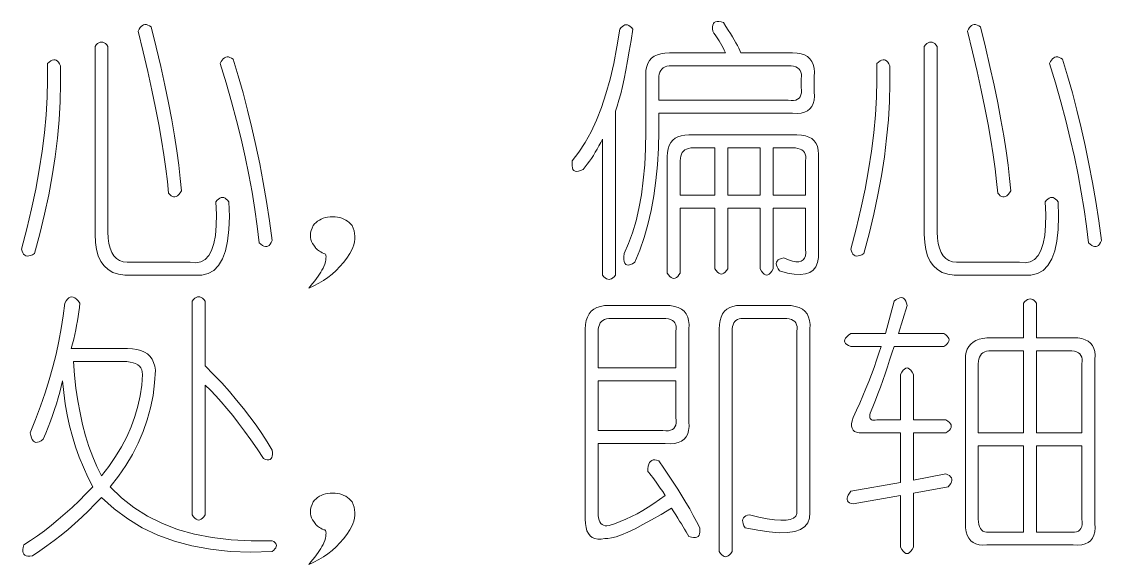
# Model space of a CAD drawing. Extents: x 0 to 297, y 0 to 210.
# Drawn here: x 119.62 to 139.62, y 45.44 to 55.5 of the extents above; entities that cross this region are included whole.
import ezdxf

# ---------------------------------------------------------------- set-up
doc = ezdxf.new("R2010")
doc.units = 0

msp = doc.modelspace()

# ---------------------------------------------------------------- linework, layer by layer
at = {"color": 255, "lineweight": 13}
for points in [[(122.021, 55.402), (122.113, 55.026), (122.197, 54.666), (122.273, 54.322), (122.341, 53.994), (122.401, 53.682), (122.453, 53.386), (122.497, 53.106), (122.533, 52.842), (122.561, 52.594), (122.581, 52.362), (122.557, 52.326), (122.533, 52.296), (122.509, 52.274), (122.485, 52.26), (122.461, 52.252), (122.437, 52.252), (122.413, 52.258), (122.389, 52.272), (122.365, 52.294), (122.341, 52.322), (122.321, 52.539), (122.293, 52.775), (122.257, 53.029), (122.213, 53.301), (122.161, 53.592), (122.101, 53.901), (122.033, 54.229), (121.957, 54.575), (121.873, 54.939), (121.781, 55.322), (121.798, 55.359), (121.816, 55.389), (121.836, 55.413), (121.858, 55.431), (121.881, 55.442), (121.906, 55.447), (121.932, 55.445), (121.96, 55.437), (121.99, 55.423)], [(130.701, 55.362), (130.725, 55.391), (130.749, 55.413), (130.773, 55.429), (130.797, 55.439), (130.821, 55.442), (130.845, 55.439), (130.869, 55.429), (130.893, 55.413), (130.917, 55.391), (130.941, 55.362), (130.909, 55.152), (130.877, 54.956), (130.845, 54.772), (130.813, 54.6), (130.781, 54.442), (130.749, 54.296), (130.717, 54.164), (130.685, 54.044), (130.653, 53.936), (130.621, 53.842), (130.621, 50.802), (130.597, 50.773), (130.573, 50.751), (130.549, 50.735), (130.525, 50.725), (130.501, 50.722), (130.477, 50.725), (130.453, 50.735), (130.429, 50.751), (130.405, 50.773), (130.381, 50.802), (130.381, 53.322), (130.349, 53.259), (130.315, 53.197), (130.281, 53.137), (130.247, 53.079), (130.211, 53.022), (130.175, 52.967), (130.137, 52.913), (130.099, 52.861), (130.061, 52.811), (130.021, 52.762), (129.976, 52.742), (129.936, 52.73), (129.902, 52.726), (129.874, 52.73), (129.851, 52.742), (129.834, 52.762), (129.822, 52.79), (129.816, 52.826), (129.816, 52.87), (129.821, 52.922), (129.945, 53.083), (130.061, 53.263), (130.169, 53.461), (130.269, 53.677), (130.361, 53.912), (130.445, 54.165), (130.521, 54.437), (130.589, 54.727), (130.649, 55.035)], [(132.621, 55.482), (132.667, 55.412), (132.711, 55.344), (132.751, 55.28), (132.787, 55.22), (132.821, 55.162), (132.851, 55.108), (132.879, 55.056), (132.903, 55.008), (132.923, 54.964), (132.941, 54.922), (133.901, 54.922), (133.984, 54.918), (134.058, 54.904), (134.122, 54.882), (134.176, 54.852), (134.221, 54.812), (134.256, 54.764), (134.282, 54.706), (134.298, 54.64), (134.304, 54.566), (134.301, 54.482), (134.301, 54.202), (134.304, 54.119), (134.298, 54.045), (134.282, 53.981), (134.256, 53.927), (134.221, 53.882), (134.176, 53.847), (134.122, 53.821), (134.058, 53.805), (133.984, 53.799), (133.901, 53.802), (131.421, 53.802), (131.424, 53.472), (131.416, 53.154), (131.398, 52.848), (131.37, 52.554), (131.331, 52.272), (131.282, 52.002), (131.222, 51.744), (131.152, 51.498), (131.072, 51.264), (130.981, 51.042), (130.936, 51.015), (130.896, 50.997), (130.862, 50.989), (130.834, 50.991), (130.811, 51.002), (130.794, 51.023), (130.782, 51.053), (130.776, 51.093), (130.776, 51.143), (130.781, 51.202), (130.864, 51.386), (130.938, 51.588), (131.002, 51.806), (131.056, 52.04), (131.101, 52.292), (131.136, 52.56), (131.162, 52.846), (131.178, 53.148), (131.184, 53.466), (131.181, 53.802), (131.181, 54.522), (131.185, 54.598), (131.199, 54.666), (131.221, 54.726), (131.251, 54.778), (131.291, 54.822), (131.339, 54.858), (131.397, 54.886), (131.463, 54.906), (131.537, 54.918), (131.621, 54.922), (132.661, 54.922), (132.637, 54.969), (132.613, 55.015), (132.589, 55.059), (132.565, 55.101), (132.541, 55.142), (132.517, 55.181), (132.493, 55.219), (132.469, 55.255), (132.445, 55.289), (132.421, 55.322), (132.416, 55.367), (132.416, 55.405), (132.422, 55.437), (132.434, 55.463), (132.451, 55.482), (132.474, 55.495), (132.502, 55.501), (132.536, 55.501), (132.576, 55.495)], [(137.381, 55.402), (137.473, 55.026), (137.557, 54.666), (137.633, 54.322), (137.701, 53.994), (137.761, 53.682), (137.813, 53.386), (137.857, 53.106), (137.893, 52.842), (137.921, 52.594), (137.941, 52.362), (137.917, 52.326), (137.893, 52.296), (137.869, 52.274), (137.845, 52.26), (137.821, 52.252), (137.797, 52.252), (137.773, 52.258), (137.749, 52.272), (137.725, 52.294), (137.701, 52.322), (137.681, 52.539), (137.653, 52.775), (137.617, 53.029), (137.573, 53.301), (137.521, 53.592), (137.461, 53.901), (137.393, 54.229), (137.317, 54.575), (137.233, 54.939), (137.141, 55.322), (137.158, 55.359), (137.176, 55.389), (137.196, 55.413), (137.218, 55.431), (137.241, 55.442), (137.266, 55.447), (137.292, 55.445), (137.32, 55.437), (137.35, 55.423)], [(121.221, 55.042), (121.221, 51.602), (121.225, 51.488), (121.239, 51.388), (121.261, 51.3), (121.291, 51.224), (121.331, 51.162), (121.379, 51.112), (121.437, 51.076), (121.503, 51.052), (121.577, 51.04), (121.661, 51.042), (122.741, 51.042), (122.847, 51.032), (122.939, 51.048), (123.019, 51.092), (123.087, 51.164), (123.141, 51.262), (123.183, 51.388), (123.211, 51.54), (123.227, 51.72), (123.231, 51.928), (123.221, 52.162), (123.245, 52.191), (123.269, 52.213), (123.293, 52.229), (123.317, 52.239), (123.341, 52.242), (123.365, 52.239), (123.389, 52.229), (123.413, 52.213), (123.437, 52.191), (123.461, 52.162), (123.469, 51.889), (123.461, 51.647), (123.437, 51.435), (123.397, 51.253), (123.341, 51.102), (123.269, 50.981), (123.181, 50.891), (123.077, 50.831), (122.957, 50.801), (122.821, 50.802), (121.661, 50.802), (121.532, 50.802), (121.416, 50.82), (121.314, 50.854), (121.226, 50.904), (121.151, 50.972), (121.09, 51.056), (121.042, 51.158), (121.008, 51.276), (120.988, 51.41), (120.981, 51.562), (120.981, 55.042), (121.005, 55.071), (121.029, 55.093), (121.053, 55.109), (121.077, 55.119), (121.101, 55.122), (121.125, 55.119), (121.149, 55.109), (121.173, 55.093), (121.197, 55.071)], [(136.581, 55.042), (136.581, 51.602), (136.585, 51.488), (136.599, 51.388), (136.621, 51.3), (136.651, 51.224), (136.691, 51.162), (136.739, 51.112), (136.797, 51.076), (136.863, 51.052), (136.937, 51.04), (137.021, 51.042), (138.101, 51.042), (138.207, 51.032), (138.299, 51.048), (138.379, 51.092), (138.447, 51.164), (138.501, 51.262), (138.543, 51.388), (138.571, 51.54), (138.587, 51.72), (138.591, 51.928), (138.581, 52.162), (138.605, 52.191), (138.629, 52.213), (138.653, 52.229), (138.677, 52.239), (138.701, 52.242), (138.725, 52.239), (138.749, 52.229), (138.773, 52.213), (138.797, 52.191), (138.821, 52.162), (138.829, 51.889), (138.821, 51.647), (138.797, 51.435), (138.757, 51.253), (138.701, 51.102), (138.629, 50.981), (138.541, 50.891), (138.437, 50.831), (138.317, 50.801), (138.181, 50.802), (137.021, 50.802), (136.892, 50.802), (136.776, 50.82), (136.674, 50.854), (136.586, 50.904), (136.511, 50.972), (136.45, 51.056), (136.402, 51.158), (136.368, 51.276), (136.348, 51.41), (136.341, 51.562), (136.341, 55.042), (136.365, 55.071), (136.389, 55.093), (136.413, 55.109), (136.437, 55.119), (136.461, 55.122), (136.485, 55.119), (136.509, 55.109), (136.533, 55.093), (136.557, 55.071)], [(123.541, 54.802), (123.635, 54.495), (123.723, 54.181), (123.807, 53.861), (123.887, 53.535), (123.961, 53.202), (124.031, 52.863), (124.095, 52.517), (124.155, 52.165), (124.211, 51.807), (124.261, 51.442), (124.244, 51.406), (124.226, 51.376), (124.206, 51.354), (124.184, 51.34), (124.161, 51.332), (124.136, 51.332), (124.11, 51.338), (124.082, 51.352), (124.052, 51.374), (124.021, 51.402), (123.985, 51.709), (123.941, 52.021), (123.889, 52.339), (123.829, 52.663), (123.761, 52.992), (123.685, 53.327), (123.601, 53.667), (123.509, 54.013), (123.409, 54.365), (123.301, 54.722), (123.318, 54.759), (123.336, 54.789), (123.356, 54.813), (123.378, 54.831), (123.401, 54.842), (123.426, 54.847), (123.452, 54.845), (123.48, 54.837), (123.51, 54.823)], [(138.901, 54.802), (138.995, 54.495), (139.083, 54.181), (139.167, 53.861), (139.247, 53.535), (139.321, 53.202), (139.391, 52.863), (139.455, 52.517), (139.515, 52.165), (139.571, 51.807), (139.621, 51.442), (139.604, 51.406), (139.586, 51.376), (139.566, 51.354), (139.544, 51.34), (139.521, 51.332), (139.496, 51.332), (139.47, 51.338), (139.442, 51.352), (139.412, 51.374), (139.381, 51.402), (139.345, 51.709), (139.301, 52.021), (139.249, 52.339), (139.189, 52.663), (139.121, 52.992), (139.045, 53.327), (138.961, 53.667), (138.869, 54.013), (138.769, 54.365), (138.661, 54.722), (138.678, 54.759), (138.696, 54.789), (138.716, 54.813), (138.738, 54.831), (138.761, 54.842), (138.786, 54.847), (138.812, 54.845), (138.84, 54.837), (138.87, 54.823)], [(120.341, 54.682), (120.343, 54.352), (120.335, 54.018), (120.315, 53.68), (120.283, 53.338), (120.241, 52.992), (120.187, 52.642), (120.123, 52.288), (120.047, 51.93), (119.959, 51.568), (119.861, 51.202), (119.823, 51.181), (119.787, 51.167), (119.755, 51.159), (119.727, 51.157), (119.701, 51.162), (119.679, 51.173), (119.659, 51.191), (119.643, 51.215), (119.631, 51.245), (119.621, 51.282), (119.719, 51.662), (119.807, 52.034), (119.883, 52.398), (119.947, 52.754), (120.001, 53.102), (120.043, 53.442), (120.075, 53.774), (120.095, 54.098), (120.103, 54.414), (120.101, 54.722), (120.132, 54.75), (120.162, 54.772), (120.19, 54.786), (120.216, 54.792), (120.241, 54.792), (120.264, 54.784), (120.286, 54.77), (120.306, 54.748), (120.324, 54.718)], [(133.821, 54.682), (131.661, 54.682), (131.615, 54.68), (131.575, 54.672), (131.539, 54.66), (131.507, 54.644), (131.481, 54.622), (131.459, 54.596), (131.443, 54.564), (131.431, 54.528), (131.423, 54.488), (131.421, 54.442), (131.421, 54.042), (133.821, 54.042), (133.874, 54.037), (133.92, 54.039), (133.96, 54.047), (133.994, 54.061), (134.021, 54.082), (134.042, 54.109), (134.056, 54.143), (134.064, 54.183), (134.066, 54.229), (134.061, 54.282), (134.061, 54.442), (134.066, 54.488), (134.064, 54.528), (134.056, 54.564), (134.042, 54.596), (134.021, 54.622), (133.994, 54.644), (133.96, 54.66), (133.92, 54.672), (133.874, 54.68)], [(135.701, 54.682), (135.703, 54.352), (135.695, 54.018), (135.675, 53.68), (135.643, 53.338), (135.601, 52.992), (135.547, 52.642), (135.483, 52.288), (135.407, 51.93), (135.319, 51.568), (135.221, 51.202), (135.183, 51.181), (135.147, 51.167), (135.115, 51.159), (135.087, 51.157), (135.061, 51.162), (135.039, 51.173), (135.019, 51.191), (135.003, 51.215), (134.991, 51.245), (134.981, 51.282), (135.079, 51.662), (135.167, 52.034), (135.243, 52.398), (135.307, 52.754), (135.361, 53.102), (135.403, 53.442), (135.435, 53.774), (135.455, 54.098), (135.463, 54.414), (135.461, 54.722), (135.492, 54.75), (135.522, 54.772), (135.55, 54.786), (135.576, 54.792), (135.601, 54.792), (135.624, 54.784), (135.646, 54.77), (135.666, 54.748), (135.684, 54.718)], [(131.981, 53.402), (133.981, 53.402), (134.064, 53.398), (134.138, 53.384), (134.202, 53.362), (134.256, 53.332), (134.301, 53.292), (134.336, 53.244), (134.362, 53.186), (134.378, 53.12), (134.384, 53.046), (134.381, 52.962), (134.381, 51.242), (134.381, 51.13), (134.365, 51.036), (134.333, 50.958), (134.285, 50.896), (134.221, 50.852), (134.141, 50.824), (134.045, 50.814), (133.933, 50.82), (133.805, 50.842), (133.661, 50.882), (133.633, 50.92), (133.613, 50.956), (133.601, 50.988), (133.597, 51.016), (133.601, 51.042), (133.613, 51.064), (133.633, 51.084), (133.661, 51.1), (133.697, 51.112), (133.741, 51.122), (133.824, 51.088), (133.898, 51.064), (133.962, 51.052), (134.016, 51.052), (134.061, 51.062), (134.096, 51.084), (134.122, 51.116), (134.138, 51.16), (134.144, 51.216), (134.141, 51.282), (134.141, 52.042), (133.541, 52.042), (133.541, 50.922), (133.517, 50.879), (133.493, 50.845), (133.469, 50.821), (133.445, 50.807), (133.421, 50.802), (133.397, 50.807), (133.373, 50.821), (133.349, 50.845), (133.325, 50.879), (133.301, 50.922), (133.301, 52.042), (132.701, 52.042), (132.701, 50.922), (132.677, 50.886), (132.653, 50.858), (132.629, 50.838), (132.605, 50.826), (132.581, 50.822), (132.557, 50.826), (132.533, 50.838), (132.509, 50.858), (132.485, 50.886), (132.461, 50.922), (132.461, 52.042), (131.821, 52.042), (131.821, 50.842), (131.797, 50.806), (131.773, 50.778), (131.749, 50.758), (131.725, 50.746), (131.701, 50.742), (131.677, 50.746), (131.653, 50.758), (131.629, 50.778), (131.605, 50.806), (131.581, 50.842), (131.581, 53.002), (131.585, 53.078), (131.597, 53.146), (131.617, 53.206), (131.645, 53.258), (131.681, 53.302), (131.725, 53.338), (131.777, 53.366), (131.837, 53.386), (131.905, 53.398)], [(132.461, 53.162), (132.061, 53.162), (132.015, 53.16), (131.975, 53.152), (131.939, 53.14), (131.907, 53.124), (131.881, 53.102), (131.859, 53.076), (131.843, 53.044), (131.831, 53.008), (131.823, 52.968), (131.821, 52.922), (131.821, 52.282), (132.461, 52.282)], [(133.301, 53.162), (132.701, 53.162), (132.701, 52.282), (133.301, 52.282)], [(133.901, 53.162), (133.541, 53.162), (133.541, 52.282), (134.141, 52.282), (134.141, 52.922), (134.146, 52.968), (134.144, 53.008), (134.136, 53.044), (134.122, 53.076), (134.101, 53.102), (134.074, 53.124), (134.04, 53.14), (134, 53.152), (133.954, 53.16)], [(125.021, 51.722), (125.046, 51.752), (125.074, 51.78), (125.104, 51.804), (125.136, 51.824), (125.171, 51.842), (125.208, 51.856), (125.248, 51.868), (125.29, 51.876), (125.334, 51.88), (125.381, 51.882), (125.428, 51.88), (125.472, 51.876), (125.514, 51.868), (125.554, 51.856), (125.591, 51.842), (125.626, 51.824), (125.658, 51.804), (125.688, 51.78), (125.716, 51.752), (125.741, 51.722), (125.762, 51.674), (125.778, 51.624), (125.788, 51.574), (125.792, 51.524), (125.791, 51.472), (125.784, 51.42), (125.772, 51.366), (125.754, 51.312), (125.73, 51.258), (125.701, 51.202), (125.643, 51.116), (125.581, 51.036), (125.515, 50.96), (125.445, 50.888), (125.371, 50.822), (125.293, 50.76), (125.211, 50.704), (125.125, 50.652), (125.035, 50.604), (124.941, 50.562), (124.98, 50.609), (125.016, 50.655), (125.05, 50.699), (125.082, 50.741), (125.111, 50.782), (125.138, 50.821), (125.162, 50.859), (125.184, 50.895), (125.204, 50.929), (125.221, 50.962), (125.235, 51.008), (125.247, 51.048), (125.255, 51.084), (125.259, 51.116), (125.261, 51.142), (125.259, 51.164), (125.255, 51.18), (125.247, 51.192), (125.235, 51.2), (125.221, 51.202), (125.191, 51.218), (125.163, 51.232), (125.139, 51.246), (125.119, 51.26), (125.101, 51.272), (125.087, 51.284), (125.075, 51.294), (125.067, 51.304), (125.063, 51.314), (125.061, 51.322), (125.032, 51.355), (125.008, 51.389), (124.99, 51.425), (124.978, 51.463), (124.971, 51.502), (124.97, 51.543), (124.974, 51.585), (124.984, 51.629), (125, 51.675)], [(120.421, 50.282), (120.445, 50.325), (120.471, 50.359), (120.497, 50.383), (120.523, 50.397), (120.551, 50.402), (120.579, 50.397), (120.609, 50.383), (120.639, 50.359), (120.669, 50.325), (120.701, 50.282), (120.692, 50.202), (120.682, 50.12), (120.67, 50.038), (120.656, 49.956), (120.641, 49.872), (120.624, 49.788), (120.606, 49.702), (120.586, 49.616), (120.564, 49.53), (120.541, 49.442), (121.581, 49.442), (121.673, 49.438), (121.755, 49.426), (121.829, 49.406), (121.895, 49.378), (121.951, 49.342), (121.999, 49.298), (122.037, 49.246), (122.067, 49.186), (122.089, 49.118), (122.101, 49.042), (122.085, 48.804), (122.055, 48.572), (122.009, 48.344), (121.947, 48.12), (121.871, 47.902), (121.779, 47.688), (121.673, 47.48), (121.551, 47.276), (121.413, 47.076), (121.261, 46.882), (121.471, 46.678), (121.701, 46.496), (121.951, 46.338), (122.221, 46.204), (122.511, 46.092), (122.821, 46.004), (123.151, 45.938), (123.501, 45.896), (123.871, 45.878), (124.261, 45.882), (124.29, 45.866), (124.312, 45.848), (124.328, 45.83), (124.338, 45.812), (124.341, 45.792), (124.338, 45.772), (124.328, 45.75), (124.312, 45.728), (124.29, 45.706), (124.261, 45.682), (123.862, 45.67), (123.482, 45.684), (123.12, 45.722), (122.776, 45.784), (122.451, 45.872), (122.144, 45.984), (121.856, 46.122), (121.586, 46.284), (121.334, 46.47), (121.101, 46.682), (120.98, 46.556), (120.858, 46.434), (120.734, 46.316), (120.608, 46.202), (120.481, 46.092), (120.352, 45.986), (120.222, 45.884), (120.09, 45.786), (119.956, 45.692), (119.821, 45.602), (119.776, 45.597), (119.738, 45.597), (119.706, 45.603), (119.68, 45.615), (119.661, 45.632), (119.648, 45.655), (119.642, 45.683), (119.642, 45.717), (119.648, 45.757), (119.661, 45.802), (119.789, 45.885), (119.917, 45.973), (120.045, 46.067), (120.173, 46.167), (120.301, 46.272), (120.429, 46.383), (120.557, 46.499), (120.685, 46.621), (120.813, 46.749), (120.941, 46.882), (120.849, 47.06), (120.765, 47.242), (120.689, 47.428), (120.621, 47.618), (120.561, 47.812), (120.509, 48.01), (120.465, 48.212), (120.429, 48.418), (120.401, 48.628), (120.381, 48.842), (120.356, 48.738), (120.328, 48.632), (120.298, 48.526), (120.266, 48.42), (120.231, 48.312), (120.194, 48.204), (120.154, 48.094), (120.112, 47.984), (120.068, 47.874), (120.021, 47.762), (119.983, 47.734), (119.947, 47.716), (119.915, 47.706), (119.887, 47.704), (119.861, 47.712), (119.839, 47.728), (119.819, 47.754), (119.803, 47.788), (119.791, 47.83), (119.781, 47.882), (119.881, 48.129), (119.973, 48.375), (120.057, 48.619), (120.133, 48.861), (120.201, 49.102), (120.261, 49.341), (120.313, 49.579), (120.357, 49.815), (120.393, 50.049)], [(123.021, 50.322), (123.021, 49.122), (123.177, 48.962), (123.327, 48.804), (123.469, 48.646), (123.603, 48.488), (123.731, 48.332), (123.851, 48.176), (123.965, 48.022), (124.071, 47.868), (124.169, 47.714), (124.261, 47.562), (124.267, 47.517), (124.267, 47.479), (124.263, 47.447), (124.255, 47.421), (124.241, 47.402), (124.223, 47.389), (124.199, 47.383), (124.171, 47.383), (124.139, 47.389), (124.101, 47.402), (123.982, 47.581), (123.866, 47.751), (123.752, 47.911), (123.64, 48.061), (123.531, 48.202), (123.424, 48.333), (123.32, 48.455), (123.218, 48.567), (123.118, 48.669), (123.021, 48.762), (123.021, 46.362), (122.997, 46.326), (122.973, 46.298), (122.949, 46.278), (122.925, 46.266), (122.901, 46.262), (122.877, 46.266), (122.853, 46.278), (122.829, 46.298), (122.805, 46.326), (122.781, 46.362), (122.781, 50.322), (122.805, 50.351), (122.829, 50.373), (122.853, 50.389), (122.877, 50.399), (122.901, 50.402), (122.925, 50.399), (122.949, 50.389), (122.973, 50.373), (122.997, 50.351)], [(130.501, 50.242), (131.541, 50.242), (131.632, 50.238), (131.712, 50.224), (131.782, 50.202), (131.842, 50.172), (131.891, 50.132), (131.93, 50.084), (131.958, 50.026), (131.976, 49.96), (131.984, 49.886), (131.981, 49.802), (131.981, 48.082), (131.984, 47.999), (131.976, 47.925), (131.958, 47.861), (131.93, 47.807), (131.891, 47.762), (131.842, 47.727), (131.782, 47.701), (131.712, 47.685), (131.632, 47.679), (131.541, 47.682), (130.301, 47.682), (130.301, 46.402), (130.303, 46.349), (130.309, 46.303), (130.319, 46.263), (130.333, 46.229), (130.351, 46.202), (130.373, 46.181), (130.399, 46.167), (130.429, 46.159), (130.463, 46.157), (130.501, 46.162), (130.605, 46.196), (130.709, 46.236), (130.813, 46.28), (130.917, 46.328), (131.021, 46.382), (131.125, 46.44), (131.229, 46.504), (131.333, 46.572), (131.437, 46.644), (131.541, 46.722), (131.495, 46.791), (131.451, 46.855), (131.411, 46.913), (131.375, 46.965), (131.341, 47.012), (131.311, 47.053), (131.283, 47.089), (131.259, 47.119), (131.239, 47.143), (131.221, 47.162), (131.223, 47.214), (131.229, 47.26), (131.239, 47.298), (131.253, 47.328), (131.271, 47.352), (131.293, 47.368), (131.319, 47.378), (131.349, 47.38), (131.383, 47.374), (131.421, 47.362), (131.515, 47.227), (131.605, 47.095), (131.691, 46.965), (131.773, 46.837), (131.851, 46.712), (131.925, 46.589), (131.995, 46.469), (132.061, 46.351), (132.123, 46.235), (132.181, 46.122), (132.186, 46.077), (132.186, 46.039), (132.18, 46.007), (132.168, 45.981), (132.151, 45.962), (132.128, 45.949), (132.1, 45.943), (132.066, 45.943), (132.026, 45.949), (131.981, 45.962), (131.956, 46.003), (131.93, 46.047), (131.902, 46.093), (131.872, 46.141), (131.841, 46.192), (131.808, 46.245), (131.774, 46.301), (131.738, 46.359), (131.7, 46.419), (131.661, 46.482), (131.469, 46.368), (131.291, 46.268), (131.129, 46.18), (130.983, 46.104), (130.851, 46.042), (130.735, 45.992), (130.633, 45.956), (130.547, 45.932), (130.477, 45.92), (130.421, 45.922), (130.353, 45.911), (130.291, 45.911), (130.237, 45.921), (130.191, 45.941), (130.151, 45.972), (130.119, 46.013), (130.093, 46.065), (130.075, 46.127), (130.065, 46.199), (130.061, 46.282), (130.061, 49.802), (130.065, 49.886), (130.079, 49.96), (130.101, 50.026), (130.131, 50.084), (130.171, 50.132), (130.219, 50.172), (130.277, 50.202), (130.343, 50.224), (130.417, 50.238)], [(132.941, 50.242), (133.781, 50.242), (133.872, 50.238), (133.952, 50.224), (134.022, 50.202), (134.082, 50.172), (134.131, 50.132), (134.17, 50.084), (134.198, 50.026), (134.216, 49.96), (134.224, 49.886), (134.221, 49.802), (134.221, 46.402), (134.216, 46.298), (134.186, 46.212), (134.13, 46.142), (134.048, 46.088), (133.941, 46.052), (133.808, 46.032), (133.65, 46.03), (133.466, 46.044), (133.256, 46.074), (133.021, 46.122), (133, 46.16), (132.986, 46.196), (132.978, 46.228), (132.976, 46.256), (132.981, 46.282), (132.992, 46.304), (133.01, 46.324), (133.034, 46.34), (133.064, 46.352), (133.101, 46.362), (133.275, 46.32), (133.431, 46.288), (133.567, 46.268), (133.683, 46.26), (133.781, 46.262), (133.859, 46.276), (133.919, 46.3), (133.959, 46.336), (133.979, 46.384), (133.981, 46.442), (133.981, 49.762), (133.986, 49.808), (133.984, 49.848), (133.976, 49.884), (133.962, 49.916), (133.941, 49.942), (133.914, 49.964), (133.88, 49.98), (133.84, 49.992), (133.794, 50), (133.741, 50.002), (132.981, 50.002), (132.943, 50), (132.909, 49.992), (132.879, 49.98), (132.853, 49.964), (132.831, 49.942), (132.813, 49.916), (132.799, 49.884), (132.789, 49.848), (132.783, 49.808), (132.781, 49.762), (132.781, 45.682), (132.757, 45.646), (132.733, 45.618), (132.709, 45.598), (132.685, 45.586), (132.661, 45.582), (132.637, 45.586), (132.613, 45.598), (132.589, 45.618), (132.565, 45.646), (132.541, 45.682), (132.541, 49.802), (132.545, 49.886), (132.557, 49.96), (132.577, 50.026), (132.605, 50.084), (132.641, 50.132), (132.685, 50.172), (132.737, 50.202), (132.797, 50.224), (132.865, 50.238)], [(134.981, 49.482), (134.938, 49.499), (134.904, 49.517), (134.88, 49.537), (134.866, 49.559), (134.861, 49.582), (134.866, 49.607), (134.88, 49.633), (134.904, 49.661), (134.938, 49.691), (134.981, 49.722), (135.621, 49.722), (135.781, 50.322), (135.819, 50.35), (135.855, 50.37), (135.887, 50.382), (135.915, 50.386), (135.941, 50.382), (135.963, 50.37), (135.983, 50.35), (135.999, 50.322), (136.011, 50.286), (136.021, 50.242), (135.861, 49.722), (136.701, 49.722), (136.737, 49.698), (136.765, 49.674), (136.785, 49.65), (136.797, 49.626), (136.801, 49.602), (136.797, 49.578), (136.785, 49.554), (136.765, 49.53), (136.737, 49.506), (136.701, 49.482), (135.781, 49.482), (135.741, 49.354), (135.699, 49.228), (135.657, 49.102), (135.615, 48.976), (135.571, 48.852), (135.527, 48.728), (135.481, 48.606), (135.435, 48.484), (135.389, 48.362), (135.341, 48.242), (135.335, 48.212), (135.333, 48.186), (135.335, 48.164), (135.341, 48.146), (135.351, 48.132), (135.365, 48.122), (135.383, 48.116), (135.405, 48.114), (135.431, 48.116), (135.461, 48.122), (135.901, 48.122), (135.901, 48.962), (135.925, 49.005), (135.949, 49.039), (135.973, 49.063), (135.997, 49.077), (136.021, 49.082), (136.045, 49.077), (136.069, 49.063), (136.093, 49.039), (136.117, 49.005), (136.141, 48.962), (136.141, 48.122), (136.741, 48.122), (136.777, 48.098), (136.805, 48.074), (136.825, 48.05), (136.837, 48.026), (136.841, 48.002), (136.837, 47.978), (136.825, 47.954), (136.805, 47.93), (136.777, 47.906), (136.741, 47.882), (136.141, 47.882), (136.141, 47.002), (136.741, 47.122), (136.777, 47.105), (136.807, 47.087), (136.829, 47.067), (136.843, 47.045), (136.851, 47.022), (136.851, 46.997), (136.845, 46.971), (136.831, 46.943), (136.809, 46.913), (136.781, 46.882), (136.141, 46.762), (136.141, 45.762), (136.117, 45.719), (136.093, 45.685), (136.069, 45.661), (136.045, 45.647), (136.021, 45.642), (135.997, 45.647), (135.973, 45.661), (135.949, 45.685), (135.925, 45.719), (135.901, 45.762), (135.901, 46.722), (135.021, 46.562), (134.985, 46.572), (134.955, 46.584), (134.933, 46.6), (134.919, 46.62), (134.911, 46.642), (134.911, 46.668), (134.917, 46.696), (134.931, 46.728), (134.953, 46.764), (134.981, 46.802), (135.901, 46.962), (135.901, 47.882), (135.261, 47.882), (135.194, 47.878), (135.136, 47.88), (135.088, 47.89), (135.05, 47.908), (135.021, 47.932), (135.002, 47.964), (134.992, 48.002), (134.992, 48.048), (135.002, 48.102), (135.021, 48.162), (135.084, 48.298), (135.144, 48.432), (135.202, 48.566), (135.258, 48.7), (135.311, 48.832), (135.362, 48.964), (135.41, 49.094), (135.456, 49.224), (135.5, 49.354), (135.541, 49.482)], [(138.421, 50.282), (138.421, 49.642), (139.101, 49.642), (139.184, 49.638), (139.258, 49.626), (139.322, 49.606), (139.376, 49.578), (139.421, 49.542), (139.456, 49.498), (139.482, 49.446), (139.498, 49.386), (139.504, 49.318), (139.501, 49.242), (139.501, 46.202), (139.504, 46.119), (139.498, 46.045), (139.482, 45.981), (139.456, 45.927), (139.421, 45.882), (139.376, 45.847), (139.322, 45.821), (139.258, 45.805), (139.184, 45.799), (139.101, 45.802), (137.501, 45.802), (137.425, 45.799), (137.357, 45.805), (137.297, 45.821), (137.245, 45.847), (137.201, 45.882), (137.165, 45.927), (137.137, 45.981), (137.117, 46.045), (137.105, 46.119), (137.101, 46.202), (137.101, 49.242), (137.105, 49.311), (137.117, 49.373), (137.137, 49.429), (137.165, 49.479), (137.201, 49.522), (137.245, 49.559), (137.297, 49.589), (137.357, 49.613), (137.425, 49.631), (137.501, 49.642), (138.181, 49.642), (138.181, 50.282), (138.205, 50.311), (138.229, 50.333), (138.253, 50.349), (138.277, 50.359), (138.301, 50.362), (138.325, 50.359), (138.349, 50.349), (138.373, 50.333), (138.397, 50.311)], [(131.501, 50.002), (130.541, 50.002), (130.495, 50), (130.455, 49.992), (130.419, 49.98), (130.387, 49.964), (130.361, 49.942), (130.339, 49.916), (130.323, 49.884), (130.311, 49.848), (130.303, 49.808), (130.301, 49.762), (130.301, 49.082), (131.741, 49.082), (131.741, 49.762), (131.746, 49.808), (131.744, 49.848), (131.736, 49.884), (131.722, 49.916), (131.701, 49.942), (131.674, 49.964), (131.64, 49.98), (131.6, 49.992), (131.554, 50)], [(138.181, 49.402), (137.581, 49.402), (137.535, 49.4), (137.495, 49.392), (137.459, 49.38), (137.427, 49.364), (137.401, 49.342), (137.379, 49.316), (137.363, 49.284), (137.351, 49.248), (137.343, 49.208), (137.341, 49.162), (137.341, 47.882), (138.181, 47.882)], [(139.021, 49.402), (138.421, 49.402), (138.421, 47.882), (139.261, 47.882), (139.261, 49.162), (139.266, 49.208), (139.264, 49.248), (139.256, 49.284), (139.242, 49.316), (139.221, 49.342), (139.194, 49.364), (139.16, 49.38), (139.12, 49.392), (139.074, 49.4)], [(121.861, 48.962), (121.857, 49.008), (121.847, 49.048), (121.829, 49.084), (121.803, 49.116), (121.771, 49.142), (121.731, 49.164), (121.685, 49.18), (121.631, 49.192), (121.569, 49.2), (121.501, 49.202), (120.581, 49.202), (120.601, 48.95), (120.627, 48.708), (120.661, 48.474), (120.703, 48.248), (120.751, 48.032), (120.807, 47.824), (120.869, 47.626), (120.939, 47.436), (121.017, 47.254), (121.101, 47.082), (121.238, 47.259), (121.362, 47.439), (121.472, 47.621), (121.568, 47.805), (121.651, 47.992), (121.72, 48.181), (121.776, 48.373), (121.818, 48.567), (121.846, 48.763)], [(131.741, 48.842), (130.301, 48.842), (130.301, 47.922), (131.501, 47.922), (131.554, 47.917), (131.6, 47.919), (131.64, 47.927), (131.674, 47.941), (131.701, 47.962), (131.722, 47.989), (131.736, 48.023), (131.744, 48.063), (131.746, 48.109), (131.741, 48.162)], [(138.181, 47.642), (137.341, 47.642), (137.341, 46.282), (137.343, 46.229), (137.351, 46.183), (137.363, 46.143), (137.379, 46.109), (137.401, 46.082), (137.427, 46.061), (137.459, 46.047), (137.495, 46.039), (137.535, 46.037), (137.581, 46.042), (138.181, 46.042)], [(139.261, 47.642), (138.421, 47.642), (138.421, 46.042), (139.021, 46.042), (139.074, 46.037), (139.12, 46.039), (139.16, 46.047), (139.194, 46.061), (139.221, 46.082), (139.242, 46.109), (139.256, 46.143), (139.264, 46.183), (139.266, 46.229), (139.261, 46.282)], [(125.021, 46.602), (125.046, 46.632), (125.074, 46.66), (125.104, 46.684), (125.136, 46.704), (125.171, 46.722), (125.208, 46.736), (125.248, 46.748), (125.29, 46.756), (125.334, 46.76), (125.381, 46.762), (125.428, 46.76), (125.472, 46.756), (125.514, 46.748), (125.554, 46.736), (125.591, 46.722), (125.626, 46.704), (125.658, 46.684), (125.688, 46.66), (125.716, 46.632), (125.741, 46.602), (125.762, 46.554), (125.778, 46.504), (125.788, 46.454), (125.792, 46.404), (125.791, 46.352), (125.784, 46.3), (125.772, 46.246), (125.754, 46.192), (125.73, 46.138), (125.701, 46.082), (125.643, 45.996), (125.581, 45.916), (125.515, 45.84), (125.445, 45.768), (125.371, 45.702), (125.293, 45.64), (125.211, 45.584), (125.125, 45.532), (125.035, 45.484), (124.941, 45.442), (124.98, 45.489), (125.016, 45.535), (125.05, 45.579), (125.082, 45.621), (125.111, 45.662), (125.138, 45.701), (125.162, 45.739), (125.184, 45.775), (125.204, 45.809), (125.221, 45.842), (125.235, 45.888), (125.247, 45.928), (125.255, 45.964), (125.259, 45.996), (125.261, 46.022), (125.259, 46.044), (125.255, 46.06), (125.247, 46.072), (125.235, 46.08), (125.221, 46.082), (125.191, 46.098), (125.163, 46.112), (125.139, 46.126), (125.119, 46.14), (125.101, 46.152), (125.087, 46.164), (125.075, 46.174), (125.067, 46.184), (125.063, 46.194), (125.061, 46.202), (125.032, 46.235), (125.008, 46.269), (124.99, 46.305), (124.978, 46.343), (124.971, 46.382), (124.97, 46.423), (124.974, 46.465), (124.984, 46.509), (125, 46.555)]]:
    msp.add_lwpolyline(points, close=True, dxfattribs=at)

doc.saveas('drawing.dxf')
